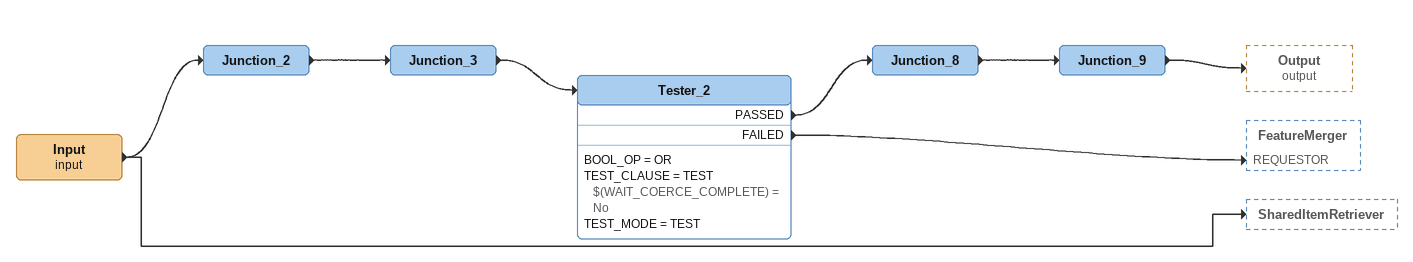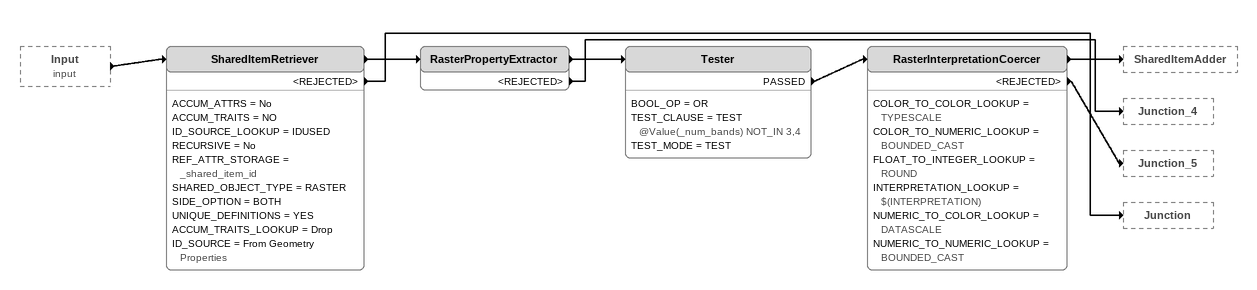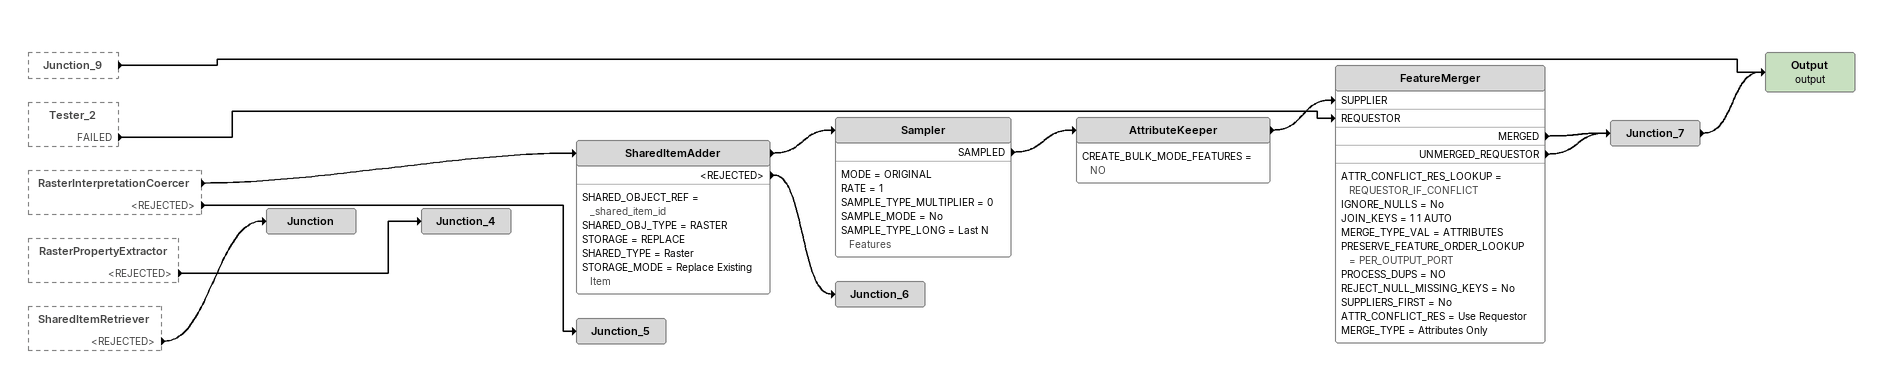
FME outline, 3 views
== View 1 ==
Input (input)
    -> SharedItemRetriever
    -> Junction_2
Junction_2
    -> Junction_3
Junction_3
    -> Tester_2
Tester_2
    BOOL_OP = OR
    TEST_CLAUSE = TEST $(WAIT_COERCE_COMPLETE) = No
    TEST_MODE = TEST
    PASSED -> Junction_8
    FAILED -> FeatureMerger [REQUESTOR]
Junction_8
    -> Junction_9
Junction_9
    -> Output (output)

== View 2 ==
Input (input) [outside]
    -> SharedItemRetriever
SharedItemRetriever
    ACCUM_ATTRS = No
    ACCUM_TRAITS = NO
    ID_SOURCE_LOOKUP = IDUSED
    RECURSIVE = No
    REF_ATTR_STORAGE = _shared_item_id
    SHARED_OBJECT_TYPE = RASTER
    SIDE_OPTION = BOTH
    UNIQUE_DEFINITIONS = YES
    ACCUM_TRAITS_LOOKUP = Drop
    ID_SOURCE = From Geometry Properties
    -> RasterPropertyExtractor
    <REJECTED> -> Junction
RasterPropertyExtractor
    -> Tester
    <REJECTED> -> Junction_4
Tester
    BOOL_OP = OR
    TEST_CLAUSE = TEST @Value(_num_bands) NOT_IN 3,4
    TEST_MODE = TEST
    PASSED -> RasterInterpretationCoercer
RasterInterpretationCoercer
    COLOR_TO_COLOR_LOOKUP = TYPESCALE
    COLOR_TO_NUMERIC_LOOKUP = BOUNDED_CAST
    FLOAT_TO_INTEGER_LOOKUP = ROUND
    INTERPRETATION_LOOKUP = $(INTERPRETATION)
    NUMERIC_TO_COLOR_LOOKUP = DATASCALE
    NUMERIC_TO_NUMERIC_LOOKUP = BOUNDED_CAST
    -> SharedItemAdder
    <REJECTED> -> Junction_5

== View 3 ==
Junction_9 [outside]
    -> Output (output)
Tester_2 [outside]
    FAILED -> FeatureMerger [REQUESTOR]
RasterInterpretationCoercer [outside]
    -> SharedItemAdder
    <REJECTED> -> Junction_5
RasterPropertyExtractor [outside]
    <REJECTED> -> Junction_4
SharedItemRetriever [outside]
    <REJECTED> -> Junction
SharedItemAdder
    SHARED_OBJECT_REF = _shared_item_id
    SHARED_OBJ_TYPE = RASTER
    STORAGE = REPLACE
    SHARED_TYPE = Raster
    STORAGE_MODE = Replace Existing Item
    -> Sampler
    <REJECTED> -> Junction_6
Sampler
    MODE = ORIGINAL
    RATE = 1
    SAMPLE_TYPE_MULTIPLIER = 0
    SAMPLE_MODE = No
    SAMPLE_TYPE_LONG = Last N Features
    SAMPLED -> AttributeKeeper
AttributeKeeper
    CREATE_BULK_MODE_FEATURES = NO
    -> FeatureMerger [SUPPLIER]
FeatureMerger
    ATTR_CONFLICT_RES_LOOKUP = REQUESTOR_IF_CONFLICT
    IGNORE_NULLS = No
    JOIN_KEYS = 1 1 AUTO
    MERGE_TYPE_VAL = ATTRIBUTES
    PRESERVE_FEATURE_ORDER_LOOKUP = PER_OUTPUT_PORT
    PROCESS_DUPS = NO
    REJECT_NULL_MISSING_KEYS = No
    SUPPLIERS_FIRST = No
    ATTR_CONFLICT_RES = Use Requestor
    MERGE_TYPE = Attributes Only
    MERGED -> Junction_7
    UNMERGED_REQUESTOR -> Junction_7
Junction_7
    -> Output (output)
Output (output)
Junction_6
Junction_5
Junction_4
Junction
